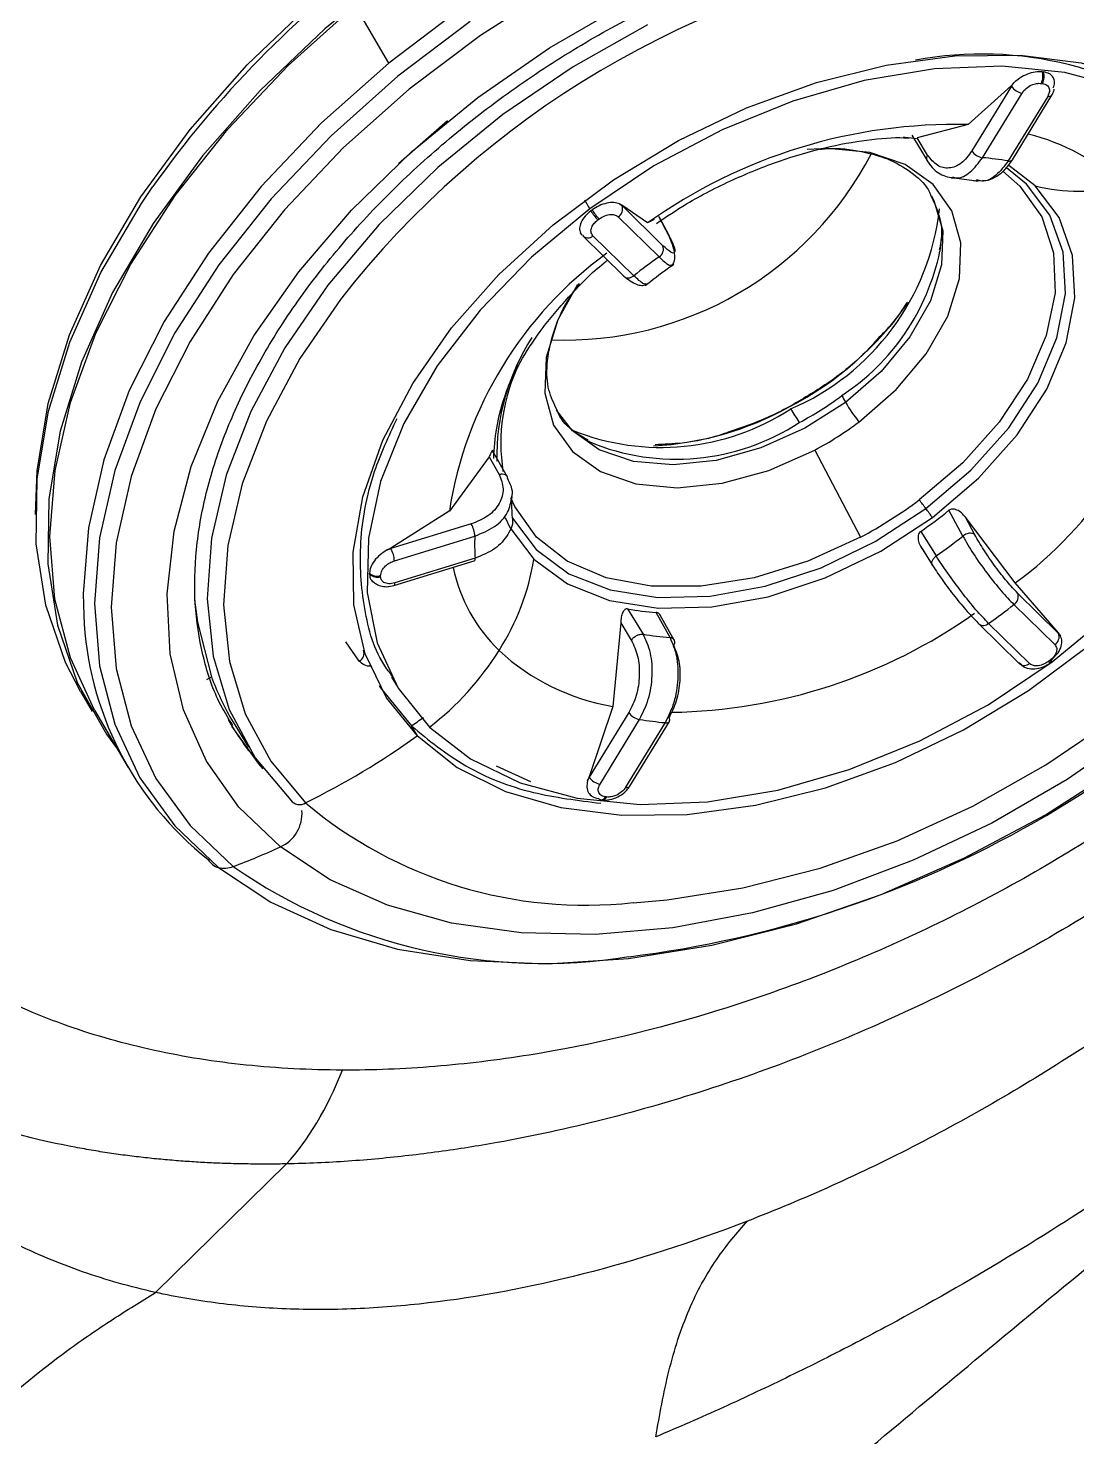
# Model space of a CAD drawing. Extents: x 0 to 84, y -21 to 126.
# Drawn here: x 35.699 to 37.062, y 46.672 to 48.503 of the extents above; entities that cross this region are included whole.
import ezdxf

# ---------------------------------------------------------------- set-up
doc = ezdxf.new("R2010")
doc.units = 0
doc.header["$MEASUREMENT"] = 0
doc.layers.add('1', color=4, linetype='Continuous')

# ---------------------------------------------------------------- blocks, each defined once
blk = doc.blocks.new('PRODIGY')
at = {"layer": '1', "color": 3, "linetype": 'Continuous', "lineweight": 25}
for p, q in [((36.1673, 48.458), (36.1238, 48.5326)), ((37.017, 48.4466), (37.0186, 48.4464)), ((36.9765, 48.4283), (36.9205, 48.378)), ((36.9768, 48.4278), (36.9255, 48.3437)), ((36.9394, 48.3349), (36.9907, 48.419)), ((36.98, 48.4322), (36.9765, 48.4283)), ((36.9765, 48.4283), (36.9768, 48.4278)), ((36.9768, 48.4278), (36.98, 48.4322)), ((36.9782, 48.3323), (37.0295, 48.4164)), ((37.0155, 48.4316), (37.0171, 48.4314)), ((37.024, 48.4147), (36.9726, 48.3307)), ((36.1802, 48.3273), (36.2435, 48.3835)), ((36.8472, 48.3643), (36.8675, 48.3311)), ((36.9205, 48.378), (36.8542, 48.3606)), ((36.8679, 48.3384), (36.8542, 48.3606)), ((37.0076, 48.2984), (36.9736, 48.3248)), ((36.9308, 48.3052), (36.9359, 48.3052)), ((36.4287, 48.2685), (36.4221, 48.2797)), ((36.4704, 48.2731), (36.4674, 48.275)), ((36.4674, 48.275), (36.4707, 48.2726)), ((36.5039, 48.2502), (36.4704, 48.2731)), ((36.4707, 48.2726), (36.4704, 48.2731)), ((36.5238, 48.2205), (36.4707, 48.2726)), ((36.43, 48.2659), (36.4317, 48.2671)), ((36.4392, 48.2542), (36.4408, 48.2554)), ((36.4657, 48.258), (36.5188, 48.2059)), ((36.5122, 48.2544), (36.5039, 48.2502)), ((36.532, 48.2331), (36.5183, 48.2586)), ((36.5187, 48.2577), (36.5309, 48.235)), ((36.419, 48.2341), (36.4166, 48.2372)), ((36.4859, 48.1814), (36.4328, 48.2334)), ((36.42, 48.2328), (36.4731, 48.1808)), ((36.8854, 48.2313), (36.8839, 48.2133)), ((36.4286, 47.9655), (36.425, 47.9675)), ((36.2979, 47.9461), (36.2461, 47.8755)), ((36.2979, 47.9461), (36.3108, 47.9233)), ((36.3211, 47.9207), (36.3019, 47.9547)), ((36.7212, 47.9549), (36.7807, 47.8416)), ((36.246, 47.8755), (36.1699, 47.8273)), ((36.9137, 47.8431), (36.8956, 47.8766)), ((36.9818, 47.7821), (36.917, 47.8675)), ((36.9292, 47.8448), (36.917, 47.8675)), ((36.2747, 47.8588), (36.1702, 47.8268)), ((36.8589, 47.8492), (36.879, 47.8172)), ((36.1747, 47.8109), (36.2792, 47.843)), ((36.1699, 47.8273), (36.1646, 47.8246)), ((36.1646, 47.8246), (36.1702, 47.8268)), ((36.1702, 47.8268), (36.1699, 47.8273)), ((36.2796, 47.8142), (36.1751, 47.7822)), ((36.8586, 47.8299), (36.8739, 47.8056)), ((36.8611, 47.8259), (36.8748, 47.8042)), ((36.1423, 47.7934), (36.1423, 47.7948)), ((36.174, 47.7787), (36.2785, 47.8108)), ((36.1568, 47.7903), (36.1567, 47.7917)), ((36.1673, 47.7776), (36.174, 47.7787)), ((37.0379, 47.7171), (36.9818, 47.7821)), ((37.0382, 47.7166), (36.9851, 47.7686)), ((36.4779, 47.7485), (36.498, 47.7156)), ((36.533, 47.7111), (36.515, 47.7438)), ((36.5384, 47.7077), (36.5204, 47.7404)), ((36.9801, 47.754), (37.0332, 47.702)), ((36.4691, 47.7302), (36.4585, 47.6216)), ((36.4691, 47.7302), (36.4827, 47.7079)), ((36.9334, 47.7302), (36.9344, 47.7289)), ((36.9344, 47.7289), (36.9875, 47.6769)), ((37.0003, 47.6775), (36.9472, 47.7295)), ((36.129, 47.6804), (36.1116, 47.7057)), ((37.0406, 47.7135), (37.0379, 47.7171)), ((37.0379, 47.7171), (37.0382, 47.7166)), ((37.0382, 47.7166), (37.0406, 47.7135)), ((36.9898, 47.6757), (36.9865, 47.6781)), ((37.0268, 47.6813), (37.0252, 47.6801)), ((37.0277, 47.6785), (37.0293, 47.6797)), ((35.9308, 47.6567), (35.9369, 47.66)), ((36.1707, 47.6598), (36.1785, 47.647)), ((35.7665, 47.641), (35.7816, 47.6149)), ((35.785, 47.6169), (35.8284, 47.5422)), ((36.4585, 47.6216), (36.4278, 47.53)), ((36.4795, 47.6136), (36.4281, 47.5295)), ((35.9628, 47.6048), (35.9672, 47.5975)), ((35.9672, 47.5975), (35.985, 47.5685)), ((36.2045, 47.5832), (36.1969, 47.5962)), ((36.442, 47.5207), (36.4934, 47.6048)), ((36.5267, 47.6006), (36.4753, 47.5165)), ((36.4809, 47.5181), (36.5322, 47.6022)), ((36.3071, 47.5445), (36.3515, 47.5241)), ((36.4278, 47.53), (36.4259, 47.525)), ((36.4259, 47.525), (36.4281, 47.5295)), ((36.4281, 47.5295), (36.4278, 47.53)), ((36.4506, 47.5039), (36.4489, 47.5041)), ((36.4429, 47.5002), (36.4445, 47.5)), ((35.8642, 46.8599), (36.0344, 47.0269))]:
    blk.add_line(p, q, dxfattribs=at)
at = {"layer": '1', "color": 3, "linetype": 'Continuous', "lineweight": 25, "flags": 128}
for points in [[(36.1767, 48.5772), (36.0843, 48.5025), (36.0002, 48.4222), (35.9254, 48.3375), (35.8612, 48.2495), (35.8084, 48.1596), (35.7678, 48.0691), (35.74, 47.9793), (35.7254, 47.8916), (35.7243, 47.8071), (35.7365, 47.7271), (35.7621, 47.6529), (35.8005, 47.5854), (35.8135, 47.5679)], [(37.4456, 48.6635), (37.3772, 48.709), (37.2987, 48.7448), (37.2114, 48.7703), (37.1164, 48.7853), (37.0152, 48.7894), (36.9093, 48.7826), (36.8001, 48.7651), (36.6893, 48.737), (36.5786, 48.6988), (36.4694, 48.651), (36.3635, 48.5944), (36.2622, 48.5297), (36.1673, 48.458)], [(36.2734, 48.5121), (36.1791, 48.4408), (36.0923, 48.3635), (36.0143, 48.2813), (35.9463, 48.1955), (35.8893, 48.1072), (35.844, 48.0177), (35.8112, 47.9284), (35.7913, 47.8406), (35.7846, 47.7555), (35.7912, 47.6744), (35.8111, 47.5984), (35.8439, 47.5288), (35.8891, 47.4664), (35.9461, 47.4122)], [(36.3853, 48.5571), (36.2865, 48.494), (36.1938, 48.4239), (36.1086, 48.348), (36.032, 48.2673), (35.9652, 48.1829), (35.9092, 48.0962), (35.8647, 48.0083), (35.8325, 47.9206), (35.8129, 47.8343), (35.8064, 47.7507), (35.8129, 47.6711), (35.8324, 47.5965), (35.8646, 47.528), (35.909, 47.4667), (35.965, 47.4135)], [(36.0264, 47.4391), (35.9725, 47.4908), (35.9302, 47.5505), (35.9003, 47.6173), (35.8832, 47.6902), (35.8792, 47.768), (35.8883, 47.8495), (35.9104, 47.9334), (35.9452, 48.0185), (35.9921, 48.1032), (36.0503, 48.1864), (36.119, 48.2666), (36.1971, 48.3427), (36.2833, 48.4134), (36.3763, 48.4776), (36.4746, 48.5344)], [(36.5036, 48.5076), (36.407, 48.4532), (36.3157, 48.391), (36.2312, 48.3222), (36.155, 48.2479), (36.0883, 48.1693), (36.0323, 48.0879), (35.9879, 48.0051), (35.956, 47.9221), (35.937, 47.8405), (35.9313, 47.7617), (35.939, 47.687), (35.96, 47.6176), (35.9938, 47.5548), (36.0399, 47.4997)], [(35.708, 47.8711), (35.7102, 47.9281), (35.7247, 48.0154), (35.7523, 48.1047), (35.7927, 48.1946), (35.8452, 48.284), (35.909, 48.3714), (35.9834, 48.4557), (36.067, 48.5356), (36.1588, 48.6099)], [(37.1425, 47.591), (37.0495, 47.5268), (36.9512, 47.47), (36.8492, 47.4217), (36.745, 47.3825), (36.6403, 47.3531), (36.5367, 47.3339), (36.4359, 47.3253), (36.3395, 47.3273), (36.249, 47.34), (36.1658, 47.3632), (36.0912, 47.3964), (36.0264, 47.4391)], [(35.785, 47.6169), (35.7534, 47.6847), (35.7334, 47.7611), (35.7267, 47.8427), (35.7335, 47.9284), (35.7535, 48.0168), (35.7865, 48.1067), (35.8321, 48.1967), (35.8895, 48.2856), (35.958, 48.3721), (36.0365, 48.4548), (36.1238, 48.5326)], [(36.1673, 48.458), (36.0799, 48.3802), (36.0014, 48.2974), (35.9329, 48.211), (35.8755, 48.1221), (35.8299, 48.0321), (35.7969, 47.9422), (35.7769, 47.8537), (35.7702, 47.7681), (35.7709, 47.7404)], [(36.2045, 47.5832), (36.1642, 47.6328), (36.1365, 47.69), (36.122, 47.7536), (36.1211, 47.8221), (36.1338, 47.894), (36.1598, 47.9677), (36.1985, 48.0416), (36.2491, 48.1139), (36.3104, 48.1831), (36.3811, 48.2477), (36.4595, 48.3061), (36.544, 48.3571), (36.6325, 48.3996), (36.7233, 48.4326), (36.8142, 48.4553), (36.9032, 48.4673), (36.9883, 48.4683), (37.0676, 48.4582), (37.1394, 48.4373), (37.202, 48.4061), (37.254, 48.3652)], [(37.2385, 48.3534), (37.1852, 48.3948), (37.1207, 48.4258), (37.0465, 48.4457), (36.9645, 48.454), (36.8768, 48.4505), (36.7854, 48.4353), (36.6926, 48.4086), (36.6008, 48.3713), (36.5121, 48.3242), (36.4287, 48.2685)], [(35.9461, 47.4122), (36.0141, 47.367), (36.092, 47.3315), (36.1788, 47.3061), (36.2731, 47.2912), (36.3737, 47.2871), (36.4789, 47.2939), (36.5873, 47.3113), (36.6974, 47.3392), (36.8074, 47.3771), (36.9159, 47.4246), (37.0211, 47.4808), (37.1217, 47.5451), (37.216, 47.6164), (37.3028, 47.6937), (37.3808, 47.7759), (37.4488, 47.8617), (37.5058, 47.95), (37.5511, 48.0395), (37.5839, 48.1288), (37.6038, 48.2166), (37.6105, 48.3017), (37.6053, 48.3735)], [(36.2045, 47.5832), (36.2565, 47.5423), (36.3191, 47.5111), (36.3909, 47.4902), (36.4702, 47.4802), (36.5553, 47.4811), (36.6443, 47.4931), (36.7352, 47.5159), (36.826, 47.5488), (36.9146, 47.5913), (36.999, 47.6423), (37.0774, 47.7008), (37.1481, 47.7653), (37.2094, 47.8345), (37.26, 47.9069), (37.2987, 47.9807), (37.3247, 48.0544), (37.3374, 48.1263), (37.3365, 48.1948), (37.322, 48.2584), (37.2943, 48.3156), (37.254, 48.3652)], [(36.8361, 48.3617), (36.8386, 48.3615), (36.8541, 48.3598)], [(36.7786, 47.9913), (36.8271, 48.0334), (36.8662, 48.08), (36.8941, 48.129), (36.9094, 48.1779), (36.9112, 48.2242), (36.8995, 48.2657), (36.875, 48.3001), (36.8387, 48.326), (36.7926, 48.3419), (36.7388, 48.347), (36.7112, 48.3456)], [(37.0299, 47.6796), (37.1059, 47.7426), (37.1726, 47.8112), (37.2283, 47.8839), (37.2718, 47.9588), (37.3019, 48.0341), (37.3179, 48.1079), (37.3194, 48.1784), (37.3064, 48.2438), (37.2792, 48.3027), (37.2385, 48.3534)], [(36.9655, 48.3174), (36.9878, 48.2979), (37.0162, 48.2581), (37.0316, 48.2113), (37.0337, 48.1591), (37.0222, 48.1037), (36.9977, 48.0469), (36.961, 47.991), (36.9136, 47.9381), (36.8571, 47.8901)], [(36.8657, 47.8788), (36.9243, 47.9287), (36.9734, 47.9837), (37.0111, 48.0418), (37.036, 48.1007), (37.0471, 48.1582), (37.044, 48.212), (37.0269, 48.2601), (36.9963, 48.3007), (36.9705, 48.3216)], [(35.7665, 47.641), (35.7469, 47.6789), (35.7214, 47.7532), (35.7091, 47.8331), (35.7103, 47.9176), (35.7248, 48.0054), (35.7526, 48.0952), (35.7932, 48.1857), (35.846, 48.2755), (35.8608, 48.2974)], [(36.8742, 47.8673), (36.934, 47.9183), (36.9842, 47.9745), (37.0227, 48.0339), (37.0482, 48.0941), (37.0595, 48.1529), (37.0564, 48.2079), (37.0388, 48.257), (37.0076, 48.2984)], [(36.8731, 48.2855), (36.8762, 48.2795), (36.8876, 48.2399), (36.886, 48.1956), (36.8715, 48.1488), (36.8449, 48.1019), (36.8074, 48.0572), (36.7611, 48.0169)], [(36.4287, 48.2685), (36.3528, 48.2055), (36.2861, 48.1369), (36.2304, 48.0642), (36.1869, 47.9893), (36.1568, 47.914), (36.1408, 47.8402), (36.1393, 47.7697), (36.1523, 47.7043), (36.1795, 47.6454), (36.2202, 47.5947)], [(36.4129, 48.1699), (36.3871, 48.124), (36.3719, 48.0752), (36.3701, 48.0289), (36.3817, 47.9874), (36.4063, 47.9529), (36.4426, 47.9271), (36.4887, 47.9112), (36.5424, 47.906), (36.601, 47.9119), (36.6616, 47.9285), (36.7212, 47.9549)], [(36.1044, 48.1508), (36.0517, 48.0739), (36.0082, 47.9925), (35.9768, 47.9111), (35.9582, 47.831), (35.9526, 47.7535), (35.9601, 47.6801), (35.9807, 47.612), (36.0139, 47.5504), (36.0592, 47.4962)], [(36.4849, 47.3665), (36.5291, 47.3701), (36.6278, 47.3856), (36.7281, 47.4114), (36.8283, 47.4471), (36.9266, 47.492), (37.0214, 47.5455), (37.1111, 47.6065), (37.1941, 47.6741), (37.269, 47.7471), (37.3345, 47.8242), (37.3895, 47.9042), (37.433, 47.9856), (37.4589, 48.0501)], [(36.7611, 48.0169), (36.7081, 47.9832), (36.6512, 47.9576), (36.5931, 47.9414), (36.5369, 47.9355), (36.4854, 47.9402), (36.441, 47.9552), (36.4061, 47.9797), (36.3855, 48.0066)], [(36.7807, 47.8416), (36.7123, 47.8104), (36.6424, 47.789), (36.5737, 47.778), (36.5087, 47.7781), (36.4499, 47.789), (36.3995, 47.8105), (36.3594, 47.8417), (36.3311, 47.8815), (36.3259, 47.8929)], [(36.3186, 47.8673), (36.3248, 47.8544), (36.3561, 47.813)], [(36.3275, 47.8673), (36.3282, 47.8662), (36.3588, 47.8256), (36.4016, 47.7942), (36.455, 47.7731), (36.517, 47.7632), (36.5852, 47.7648), (36.6569, 47.7779), (36.7294, 47.8019), (36.7999, 47.836), (36.8657, 47.8788)], [(36.3561, 47.813), (36.3999, 47.7809), (36.4545, 47.7594), (36.5178, 47.7492), (36.5875, 47.7509), (36.6608, 47.7642), (36.7349, 47.7888), (36.8069, 47.8236), (36.8742, 47.8673)], [(35.915, 47.7604), (35.9185, 47.7313), (35.937, 47.66)], [(36.2202, 47.5947), (36.2735, 47.5533), (36.338, 47.5223), (36.4122, 47.5024), (36.4942, 47.4941), (36.5819, 47.4976), (36.6733, 47.5128), (36.7661, 47.5395), (36.8579, 47.5768), (36.9466, 47.6239), (37.0299, 47.6796)], [(37.0268, 47.6813), (37.0277, 47.6805), (37.0285, 47.6799), (37.029, 47.6796), (37.0293, 47.6796), (37.0295, 47.6799), (37.0294, 47.6805), (37.0291, 47.6813), (37.0286, 47.6824)], [(36.1548, 47.6487), (36.1566, 47.6458), (36.1969, 47.5962)], [(36.0041, 47.5404), (35.9984, 47.5469), (35.9634, 47.5959)]]:
    blk.add_lwpolyline(points, dxfattribs=at)
at = {"layer": '1', "color": 3, "linetype": 'Continuous', "lineweight": 25}
for centre, radius, start, end in [((36.9502, 47.5271), 1.3343, 126.2387, 144.7385), ((37.0633, 47.4007), 1.2174, 99.3151, 141.963), ((36.9383, 48.0024), 0.4673, 51.1924, 100.6069), ((36.9996, 48.4408), 0.0183, 329.8288, 18.4165), ((37.0012, 48.4406), 0.0183, 329.8246, 18.4207), ((36.9941, 48.4397), 0.021, 214.5083, 260.7859), ((37.0255, 48.4197), 0.00516, 252.7118, 320.7157), ((36.9042, 47.6881), 0.6901, 88.6422, 125.4553), ((36.9315, 48.095), 0.2788, 46.9125, 76.0858), ((36.9427, 48.3556), 0.021, 214.5039, 260.789), ((36.3959, 48.5471), 0.4493, 267.7278, 332.6332), ((36.9048, 47.9294), 0.407, 80.4067, 85.1303), ((36.9741, 48.3358), 0.00537, 254.1695, 319.258), ((37.0644, 48.5242), 0.2328, 255.8734, 284.3012), ((36.4592, 48.2683), 0.0122, 302.2049, 20.3228), ((36.492, 48.3048), 0.0732, 212.1678, 223.8506), ((36.4936, 48.3061), 0.0732, 212.1728, 223.8455), ((36.563, 48.3047), 0.3224, 293.1695, 353.5366), ((36.4262, 48.2401), 0.0094, 220.0984, 314.7459), ((36.5123, 48.2163), 0.0122, 302.2009, 20.3296), ((36.7513, 47.7971), 0.5112, 125.9839, 171.1814), ((36.947, 47.5969), 0.7445, 125.1117, 128.27), ((36.5937, 48.2736), 0.2964, 303.3206, 348.2732), ((36.4779, 48.1857), 0.00687, 225.6763, 246.7582), ((36.4788, 48.1898), 0.011, 250.8653, 310.4509), ((36.4948, 48.3866), 0.4224, 297.2008, 325.4866), ((36.5965, 47.9451), 0.2889, 147.3314, 180.953), ((36.6696, 48.2063), 0.5267, 306.3501, 347.3031), ((36.5493, 47.9636), 0.2363, 153.7906, 188.9224), ((36.5628, 47.9395), 0.2593, 161.5791, 179.0013), ((36.4941, 48.3784), 0.4395, 298.0873, 306.6662), ((36.82, 48.0525), 0.0688, 202.7203, 211.0641), ((36.9736, 48.144), 0.2476, 210.8699, 218.0642), ((36.5216, 48.2664), 0.3081, 248.0186, 303.103), ((36.4892, 48.3715), 0.4117, 273.1165, 298.8534), ((37.4647, 48.4874), 0.911, 211.7307, 213.0407), ((36.541, 48.2355), 0.2925, 247.3963, 303.161), ((36.507, 48.3562), 0.4549, 298.0864, 306.6663), ((36.4959, 48.3752), 0.6048, 298.0873, 306.6661), ((36.1716, 47.3589), 0.8672, 36.8351, 37.773), ((36.5038, 48.3642), 0.6256, 304.595, 308.7876), ((36.1624, 47.3517), 0.8789, 35.9172, 36.8449), ((36.2414, 47.8407), 0.0379, 3.4864, 28.5324), ((36.5351, 47.8319), 0.2561, 177.5273, 183.96), ((36.3061, 48.7025), 1.4169, 277.0318, 322.2925), ((36.5229, 48.3313), 0.6254, 304.7084, 308.6732), ((36.1369, 47.8086), 0.0379, 3.4871, 28.5328), ((36.2763, 47.8134), 0.00344, 310.7035, 14.5994), ((36.042, 47.8648), 0.3183, 327.5966, 350.6373), ((36.1521, 47.8054), 0.0144, 227.0433, 288.6499), ((36.4605, 47.8476), 0.2144, 192.199, 225.6897), ((36.1522, 47.804), 0.0144, 227.0481, 288.6406), ((36.1719, 47.7813), 0.00334, 308.613, 15.2472), ((36.9736, 47.7644), 0.0122, 302.2078, 20.3241), ((36.198, 47.7577), 0.4275, 182.3219, 231.643), ((36.5394, 48.0846), 0.3417, 259.6293, 265.9063), ((36.5244, 48.3134), 0.6995, 270.8635, 305.3207), ((36.5188, 48.3389), 0.7449, 305.1126, 308.2691), ((36.9405, 47.7366), 0.00979, 231.8384, 313.6975), ((36.5584, 48.0517), 0.3415, 259.8006, 265.7366), ((37.0267, 47.7124), 0.0122, 302.204, 20.3223), ((36.1237, 47.6906), 0.0115, 297.8538, 20.568), ((35.9915, 47.8937), 0.3764, 307.4156, 328.0031), ((36.5056, 47.9042), 0.2864, 227.1359, 260.5393), ((36.9936, 47.6846), 0.00979, 231.8406, 313.6955), ((37.028, 47.6817), 0.00319, 209.305, 265.8124), ((36.2689, 47.782), 0.3537, 200.1998, 210.0768), ((36.4968, 47.6255), 0.021, 214.5057, 260.7907), ((36.2679, 47.7819), 0.3567, 209.8279, 220.9244), ((35.5687, 48.4819), 1.0859, 305.3462, 306.3569), ((36.5612, 48.0055), 0.4064, 260.4034, 265.1335), ((36.5284, 47.6044), 0.00421, 245.9968, 37.4242), ((35.5833, 48.4561), 1.0713, 296.374, 305.4375), ((36.4454, 47.5414), 0.021, 214.5025, 260.7917), ((36.4438, 47.5058), 0.00545, 225.682, 342.1564), ((36.4446, 47.5065), 0.00655, 269.6106, 336.1218), ((36.4768, 47.5216), 0.00536, 254.1399, 319.2876), ((36.0073, 47.4824), 0.0473, 293.8092, 4.5409), ((36.0514, 47.5084), 0.0144, 216.8874, 302.8208), ((36.4234, 47.9279), 0.5647, 229.8508, 276.2574), ((35.6495, 48.2575), 0.9011, 290.499, 294.7323), ((35.9519, 47.4336), 0.0222, 209.9402, 254.7577), ((35.9535, 47.442), 0.0307, 255.987, 291.9536), ((36.3684, 47.9965), 0.7089, 235.316, 279.0164)]:
    blk.add_arc(centre, radius, start, end, dxfattribs=at)
for points, knots in [([(34.4823, 48.2616), (34.4847, 48.2693), (34.4896, 48.2846), (34.4972, 48.3076), (34.505, 48.3308), (34.513, 48.354), (34.5212, 48.3773), (34.5296, 48.4006), (34.5382, 48.4241), (34.5471, 48.4475), (34.5562, 48.4711), (34.5655, 48.4946), (34.5751, 48.5183), (34.5849, 48.5419), (34.6128, 48.6074), (34.6627, 48.7149), (34.7419, 48.8613), (34.8309, 49.0033), (34.929, 49.1387), (35.0363, 49.2675), (35.1521, 49.3887), (35.276, 49.5021), (35.4079, 49.6071), (35.5467, 49.7032), (35.6931, 49.7904), (35.8449, 49.8677), (35.9678, 49.9203), (36.0572, 49.9541), (36.1123, 49.9735), (36.1673, 49.9916), (36.2224, 50.0084), (36.2774, 50.024), (36.3141, 50.0334), (36.3324, 50.0381)], [0, 0, 0, 0, 0.009941, 0.019878, 0.029814, 0.039748, 0.049683, 0.05962, 0.06956, 0.079505, 0.089455, 0.099413, 0.10938, 0.119356, 0.129344, 0.192218, 0.25552, 0.317374, 0.379537, 0.440848, 0.502398, 0.56378, 0.625011, 0.686992, 0.748305, 0.811149, 0.873057, 0.894521, 0.915849, 0.937052, 0.958139, 0.979118, 1, 1, 1, 1]), ([(34.4823, 48.2616), (34.5031, 48.2794), (34.5405, 48.3114), (34.616, 48.3747), (34.7099, 48.4496), (34.8285, 48.5364), (34.9507, 48.6167), (35.076, 48.6905), (35.2029, 48.7585), (35.3299, 48.8223), (35.4553, 48.8842), (35.5775, 48.9466), (35.6957, 49.0125), (35.8095, 49.0837), (35.9187, 49.1613), (36.0239, 49.2455), (36.126, 49.3357), (36.2094, 49.4143), (36.276, 49.4787), (36.3095, 49.5112), (36.3263, 49.5275)], [0, 0, 0, 0, 0.036467, 0.065721, 0.131313, 0.19667, 0.261644, 0.326255, 0.390458, 0.453729, 0.515869, 0.576972, 0.637092, 0.696658, 0.756124, 0.815929, 0.876439, 0.937784, 0.96878, 1, 1, 1, 1]), ([(35.3767, 48.4596), (35.3811, 48.4658), (35.3897, 48.4782), (35.4032, 48.4967), (35.4169, 48.5152), (35.4309, 48.5336), (35.4452, 48.5518), (35.4598, 48.57), (35.4746, 48.5881), (35.4898, 48.606), (35.5202, 48.6412), (35.5739, 48.6998), (35.6818, 48.8059), (35.8284, 48.9278), (35.983, 49.0326), (36.106, 49.1046), (36.2048, 49.1564), (36.3075, 49.2041), (36.3822, 49.2344), (36.4278, 49.2515), (36.4442, 49.2575), (36.463, 49.2642), (36.4843, 49.2715), (36.508, 49.2794), (36.5341, 49.2878), (36.5627, 49.2965), (36.5936, 49.3055), (36.627, 49.3146), (36.6627, 49.3237), (36.7008, 49.3327), (36.7412, 49.3413), (36.7839, 49.3496), (36.8129, 49.3543), (36.8278, 49.3567)], [0, 0, 0, 0, 0.013861, 0.027721, 0.041581, 0.05544, 0.069299, 0.083158, 0.097016, 0.110875, 0.124733, 0.17896, 0.249637, 0.385061, 0.499539, 0.560229, 0.622144, 0.685289, 0.749665, 0.758111, 0.768008, 0.779355, 0.792154, 0.806404, 0.822105, 0.839258, 0.857863, 0.877921, 0.899431, 0.922394, 0.94681, 0.972679, 1, 1, 1, 1]), ([(35.3767, 48.4596), (35.4043, 48.5034), (35.4338, 48.5469), (35.4964, 48.6331), (35.5294, 48.6759), (35.5989, 48.7602), (35.6355, 48.8018), (35.7127, 48.883), (35.7532, 48.9226), (35.8386, 48.9986), (35.8834, 49.0349), (35.977, 49.1031), (36.0258, 49.1349), (36.1265, 49.1933), (36.1783, 49.2199), (36.2838, 49.2681), (36.3374, 49.2897), (36.3915, 49.3091)], [0, 0, 0, 0, 0.125, 0.125, 0.25, 0.25, 0.375, 0.375, 0.5, 0.5, 0.625, 0.625, 0.75, 0.75, 0.875, 0.875, 1, 1, 1, 1]), ([(37.7577, 48.1921), (37.7602, 48.198), (37.7653, 48.2099), (37.7724, 48.2277), (37.7791, 48.2454), (37.7855, 48.2631), (37.7916, 48.2808), (37.7972, 48.2984), (37.8025, 48.316), (37.8075, 48.3335), (37.812, 48.3511), (37.8162, 48.3685), (37.8259, 48.4125), (37.8365, 48.4822), (37.8394, 48.5755), (37.8305, 48.6653), (37.8097, 48.7507), (37.7776, 48.8307), (37.7339, 48.9043), (37.6795, 48.971), (37.6145, 49.03), (37.5398, 49.0809), (37.4559, 49.1232), (37.3638, 49.1566), (37.2863, 49.1753), (37.2285, 49.1851), (37.193, 49.19), (37.157, 49.1938), (37.1203, 49.1964), (37.083, 49.1981), (37.0577, 49.1983), (37.0451, 49.1984)], [0, 0, 0, 0, 0.011211, 0.022407, 0.033592, 0.044769, 0.055942, 0.067113, 0.078287, 0.089466, 0.100654, 0.111854, 0.123069, 0.185421, 0.247834, 0.310632, 0.373433, 0.436409, 0.499027, 0.561663, 0.624254, 0.686774, 0.749316, 0.811851, 0.874411, 0.895368, 0.916285, 0.937185, 0.958089, 0.97902, 1, 1, 1, 1]), ([(35.5314, 48.3915), (35.5352, 48.3968), (35.5427, 48.4073), (35.5541, 48.4228), (35.5655, 48.4379), (35.5769, 48.4526), (35.5883, 48.467), (35.5996, 48.481), (35.6108, 48.4946), (35.622, 48.5078), (35.633, 48.5206), (35.644, 48.533), (35.6548, 48.5451), (35.6654, 48.5568), (35.6759, 48.5681), (35.6863, 48.5791), (35.6964, 48.5897), (35.7064, 48.5999), (35.7162, 48.6098), (35.7257, 48.6193), (35.7351, 48.6285), (35.7442, 48.6373), (35.7531, 48.6458), (35.7617, 48.654), (35.7701, 48.6618), (35.7782, 48.6693), (35.786, 48.6764), (35.7936, 48.6832), (35.8009, 48.6898), (35.8079, 48.6959), (35.8146, 48.7018), (35.821, 48.7074), (35.827, 48.7126), (35.8328, 48.7176), (35.8383, 48.7222), (35.8435, 48.7266), (35.8483, 48.7306), (35.8528, 48.7344), (35.857, 48.7378), (35.8609, 48.741), (35.8644, 48.7439), (35.8676, 48.7465), (35.8704, 48.7488), (35.873, 48.7509), (35.8751, 48.7526), (35.877, 48.7541), (35.8784, 48.7553), (35.9182, 48.7871), (35.9894, 48.8401), (36.0882, 48.9043), (36.1977, 48.9683), (36.29, 49.0148), (36.3706, 49.0502), (36.4109, 49.0669), (36.4514, 49.0827), (36.4919, 49.0975), (36.5325, 49.1113), (36.5732, 49.1242), (36.6138, 49.136), (36.6543, 49.1469), (36.6948, 49.1567), (36.7351, 49.1655), (36.7753, 49.1734), (36.802, 49.1777), (36.8154, 49.1799)], [0, 0, 0, 0, 0.013643, 0.027005, 0.040084, 0.052881, 0.065396, 0.077628, 0.089578, 0.101245, 0.112629, 0.123731, 0.134549, 0.145085, 0.155339, 0.165309, 0.174996, 0.184401, 0.193522, 0.202361, 0.210917, 0.21919, 0.22718, 0.234887, 0.242312, 0.249454, 0.256313, 0.262889, 0.269183, 0.275195, 0.280924, 0.28637, 0.291535, 0.296416, 0.301016, 0.305333, 0.309368, 0.313121, 0.316592, 0.319781, 0.322687, 0.325312, 0.327655, 0.329715, 0.331494, 0.332991, 0.334206, 0.335139, 0.43026, 0.50215, 0.556885, 0.668628, 0.69633, 0.724014, 0.751678, 0.77932, 0.806939, 0.834537, 0.862116, 0.889677, 0.91722, 0.944745, 0.972253, 1, 1, 1, 1]), ([(35.9646, 47.5969), (35.9584, 47.6069), (35.941, 47.635), (35.9243, 47.6879), (35.9139, 47.7542), (35.9155, 47.8248), (35.9282, 47.8982), (35.9521, 47.9735), (35.9867, 48.0495), (36.0316, 48.1253), (36.0862, 48.1997), (36.1497, 48.2716), (36.2212, 48.3401), (36.2998, 48.4039), (36.3843, 48.4623), (36.4733, 48.5142), (36.5657, 48.559), (36.6601, 48.5959), (36.7549, 48.6245), (36.8488, 48.6443), (36.9404, 48.6552), (37.0284, 48.657), (37.1113, 48.6498), (37.188, 48.6338), (37.2574, 48.6093), (37.3115, 48.5812), (37.3401, 48.5599), (37.3512, 48.5517)], [0, 0, 0, 0, 0.023464, 0.066171, 0.108657, 0.150713, 0.192354, 0.23371, 0.27491, 0.316046, 0.357168, 0.398299, 0.439452, 0.480629, 0.521823, 0.563027, 0.604228, 0.645413, 0.686569, 0.727687, 0.76876, 0.809792, 0.850793, 0.89179, 0.932835, 0.974026, 1, 1, 1, 1]), ([(38.3973, 48.4731), (38.394, 48.4657), (38.3872, 48.4509), (38.3768, 48.4286), (38.3661, 48.4064), (38.3552, 48.3841), (38.344, 48.3619), (38.3326, 48.3396), (38.321, 48.3173), (38.3091, 48.2951), (38.297, 48.2728), (38.2846, 48.2505), (38.2523, 48.1935), (38.1971, 48.1017), (38.1117, 47.9732), (38.0178, 47.8444), (37.9139, 47.7143), (37.8015, 47.5857), (37.6797, 47.4585), (37.5502, 47.3351), (37.4131, 47.2164), (37.27, 47.1041), (37.1223, 46.9996), (36.9712, 46.9032), (36.8551, 46.837), (36.7751, 46.7946), (36.7321, 46.7725), (36.6889, 46.7511), (36.6455, 46.7303), (36.602, 46.7102), (36.5583, 46.6907), (36.5292, 46.6784), (36.5146, 46.6722)], [0, 0, 0, 0, 0.0113404, 0.0226386, 0.0338962, 0.0451147, 0.0562955, 0.0674401, 0.07855, 0.0896269, 0.1006723, 0.1116877, 0.1226747, 0.184985, 0.2461863, 0.3089773, 0.3707028, 0.4338459, 0.4961889, 0.5594676, 0.6223285, 0.6853708, 0.7486328, 0.8112061, 0.8745638, 0.8922273, 0.9099545, 0.9277585, 0.9456521, 0.9636483, 0.98176, 1, 1, 1, 1]), ([(37.017, 48.4466), (37.014, 48.4467), (37.0078, 48.4469), (36.9975, 48.4438), (36.9877, 48.4388), (36.9825, 48.4344), (36.98, 48.4322)], [0, 0, 0, 0, 0.247545, 0.500827, 0.753646, 1, 1, 1, 1]), ([(37.0313, 48.4257), (37.0321, 48.4281), (37.0338, 48.4329), (37.0317, 48.4394), (37.0268, 48.4445), (37.0213, 48.4458), (37.0187, 48.4464)], [0, 0, 0, 0, 0.246571, 0.499384, 0.752583, 1, 1, 1, 1]), ([(36.9907, 48.419), (36.9923, 48.4211), (36.9955, 48.4253), (37.0027, 48.4296), (37.0097, 48.4318), (37.0135, 48.4316), (37.0155, 48.4316)], [0, 0, 0, 0, 0.279484, 0.559023, 0.779437, 1, 1, 1, 1]), ([(37.0171, 48.4314), (37.0193, 48.4308), (37.0236, 48.4297), (37.0264, 48.4251), (37.0265, 48.4199), (37.0248, 48.4165), (37.024, 48.4147)], [0, 0, 0, 0, 0.279643, 0.559208, 0.77955, 1, 1, 1, 1]), ([(37.0293, 48.4161), (37.0304, 48.418), (37.0319, 48.4205), (37.0324, 48.4232), (37.0326, 48.424)], [0, 0, 0, 0, 0.7409916, 1, 1, 1, 1]), ([(36.5153, 48.2495), (36.5283, 48.2582), (36.5599, 48.2794), (36.6143, 48.307), (36.6752, 48.3317), (36.7348, 48.3491), (36.7892, 48.3586), (36.8265, 48.3618), (36.8418, 48.3607), (36.8442, 48.3606)], [0, 0, 0, 0, 0.120044, 0.292919, 0.465272, 0.635982, 0.804319, 0.969995, 1, 1, 1, 1]), ([(36.7277, 48.3459), (36.7307, 48.3462), (36.7506, 48.3482), (36.7829, 48.3437), (36.8218, 48.3327), (36.8507, 48.3139), (36.8674, 48.2983), (36.8717, 48.287), (36.8723, 48.2854)], [0, 0, 0, 0, 0.041114, 0.2687581, 0.4959801, 0.7251083, 0.9623529, 1, 1, 1, 1]), ([(36.9255, 48.3437), (36.9211, 48.3379), (36.9123, 48.3262), (36.8959, 48.32), (36.8799, 48.3232), (36.8719, 48.3333), (36.8679, 48.3384)], [0, 0, 0, 0, 0.249772, 0.500139, 0.750458, 1, 1, 1, 1]), ([(36.8679, 48.3384), (36.8674, 48.3376), (36.8666, 48.3361), (36.8665, 48.3346), (36.8664, 48.3338)], [0, 0, 0, 0, 0.481415, 1, 1, 1, 1]), ([(36.867, 48.3314), (36.8693, 48.3282), (36.8737, 48.3217), (36.882, 48.3149), (36.891, 48.3104), (36.8974, 48.3095), (36.9005, 48.309)], [0, 0, 0, 0, 0.252557, 0.503041, 0.752135, 1, 1, 1, 1]), ([(36.9004, 48.3099), (36.902, 48.3094), (36.9095, 48.3072), (36.9241, 48.3148), (36.9343, 48.3282), (36.9394, 48.3349)], [0, 0, 0, 0, 0.118363, 0.559154, 1, 1, 1, 1]), ([(36.9726, 48.3307), (36.9675, 48.3239), (36.9573, 48.3105), (36.9418, 48.3028), (36.9337, 48.3055), (36.9314, 48.3063)], [0, 0, 0, 0, 0.4151134, 0.8301588, 1, 1, 1, 1]), ([(36.9399, 48.3052), (36.9411, 48.3052), (36.9466, 48.305), (36.9564, 48.3096), (36.9686, 48.3186), (36.9752, 48.328), (36.9784, 48.3328)], [0, 0, 0, 0, 0.086194, 0.391346, 0.694923, 1, 1, 1, 1]), ([(36.8985, 48.3089), (36.9076, 48.308), (36.9193, 48.3069), (36.9302, 48.305), (36.9326, 48.3046)], [0, 0, 0, 0, 0.779863, 1, 1, 1, 1]), ([(36.4674, 48.275), (36.4651, 48.2757), (36.4604, 48.2771), (36.4509, 48.2761), (36.4407, 48.273), (36.4347, 48.269), (36.4317, 48.2671)], [0, 0, 0, 0, 0.246584, 0.499355, 0.752626, 1, 1, 1, 1]), ([(36.8723, 48.2854), (36.8762, 48.2769), (36.8844, 48.2596), (36.8875, 48.2351), (36.8838, 48.2187), (36.883, 48.2151)], [0, 0, 0, 0, 0.42656, 0.873701, 1, 1, 1, 1]), ([(36.43, 48.2659), (36.4274, 48.2636), (36.422, 48.259), (36.417, 48.2509), (36.4148, 48.2431), (36.416, 48.2391), (36.4166, 48.2372)], [0, 0, 0, 0, 0.247553, 0.500922, 0.753669, 1, 1, 1, 1]), ([(36.4328, 48.2334), (36.4317, 48.235), (36.4296, 48.2381), (36.4308, 48.2442), (36.4341, 48.2498), (36.4375, 48.2527), (36.4392, 48.2542)], [0, 0, 0, 0, 0.279477, 0.559031, 0.779409, 1, 1, 1, 1]), ([(36.4408, 48.2554), (36.4433, 48.2569), (36.4482, 48.26), (36.4558, 48.2614), (36.462, 48.2607), (36.4645, 48.2589), (36.4657, 48.258)], [0, 0, 0, 0, 0.279653, 0.559238, 0.779626, 1, 1, 1, 1]), ([(37.8921, 48.2449), (37.8895, 48.2387), (37.8843, 48.2263), (37.8761, 48.2078), (37.8677, 48.1895), (37.8591, 48.1715), (37.8504, 48.1537), (37.8414, 48.1362), (37.8324, 48.119), (37.8232, 48.102), (37.8138, 48.0853), (37.8044, 48.0689), (37.7949, 48.0528), (37.7853, 48.037), (37.7756, 48.0214), (37.7442, 47.972), (37.6865, 47.8899), (37.563, 47.7401), (37.384, 47.5651), (37.1361, 47.3807), (36.8679, 47.2308), (36.6335, 47.137), (36.4472, 47.083), (36.3413, 47.0601), (36.2702, 47.0481), (36.232, 47.0425), (36.1932, 47.0376), (36.154, 47.0335), (36.1143, 47.0303), (36.0743, 47.028), (36.0478, 47.0273), (36.0344, 47.0269)], [0, 0, 0, 0, 0.01, 0.019883, 0.029643, 0.039273, 0.048769, 0.05813, 0.067352, 0.076435, 0.085378, 0.094182, 0.102848, 0.111376, 0.119769, 0.128028, 0.191508, 0.254155, 0.380228, 0.503298, 0.628556, 0.750583, 0.812861, 0.874429, 0.891314, 0.908554, 0.926156, 0.944116, 0.962426, 0.981065, 1, 1, 1, 1]), ([(36.5309, 48.235), (36.5336, 48.2296), (36.539, 48.2186), (36.5398, 48.2108), (36.535, 48.2105), (36.5275, 48.2172), (36.5238, 48.2205)], [0, 0, 0, 0, 0.249815, 0.500219, 0.750503, 1, 1, 1, 1]), ([(38.0059, 48.2429), (37.9816, 48.1856), (37.9528, 48.1266), (37.8853, 48.0062), (37.8467, 47.9446), (37.7598, 47.8203), (37.7115, 47.7575), (37.6053, 47.6328), (37.5476, 47.5708), (37.424, 47.4504), (37.3582, 47.392), (37.2209, 47.2816), (37.1493, 47.2296), (37.0035, 47.1342), (36.9293, 47.0909), (36.7808, 47.0141), (36.7066, 46.9807), (36.6337, 46.9526)], [0, 0, 0, 0, 0.125, 0.125, 0.25, 0.25, 0.375, 0.375, 0.5, 0.5, 0.625, 0.625, 0.75, 0.75, 0.875, 0.875, 1, 1, 1, 1]), ([(36.5353, 48.1951), (36.5366, 48.1964), (36.5391, 48.1991), (36.5397, 48.2075), (36.5378, 48.2185), (36.5342, 48.2274), (36.5324, 48.2318)], [0, 0, 0, 0, 0.2512138, 0.5022461, 0.7519057, 1, 1, 1, 1]), ([(36.3175, 48.0218), (36.3192, 48.0273), (36.3237, 48.0419), (36.3402, 48.074), (36.3666, 48.1141), (36.4029, 48.1563), (36.4319, 48.1863), (36.4502, 48.2006), (36.4517, 48.2018)], [0, 0, 0, 0, 0.128898, 0.33902, 0.550002, 0.763709, 0.980926, 1, 1, 1, 1]), ([(36.5005, 48.1686), (36.51, 48.1761), (36.5222, 48.1856), (36.5351, 48.1945), (36.5379, 48.1965)], [0, 0, 0, 0, 0.779336, 1, 1, 1, 1]), ([(36.5188, 48.2059), (36.5234, 48.2017), (36.5315, 48.1942), (36.5339, 48.1952), (36.535, 48.1957)], [0, 0, 0, 0, 0.558314, 1, 1, 1, 1]), ([(37.7577, 48.1921), (37.7539, 48.1833), (37.75, 48.1745), (37.7419, 48.1569), (37.7377, 48.1481), (37.7248, 48.1218), (37.7157, 48.1043), (37.687, 48.052), (37.666, 48.0175), (37.6206, 47.9495), (37.5962, 47.916), (37.5442, 47.8501), (37.5165, 47.8176), (37.429, 47.7225), (37.3651, 47.6623), (37.2284, 47.5496), (37.1555, 47.4972), (37.0036, 47.402), (36.9247, 47.3593), (36.7633, 47.2847), (36.6808, 47.2529), (36.5151, 47.2014), (36.4323, 47.1817), (36.309, 47.1619), (36.268, 47.1569), (36.1868, 47.1503), (36.1465, 47.1487), (36.1071, 47.1489)], [0, 0, 0, 0, 0.015625, 0.015625, 0.03125, 0.03125, 0.0625, 0.0625, 0.125, 0.125, 0.1875, 0.1875, 0.25, 0.25, 0.375, 0.375, 0.5, 0.5, 0.625, 0.625, 0.75, 0.75, 0.875, 0.875, 0.9375, 0.9375, 1, 1, 1, 1]), ([(36.4748, 48.1798), (36.4777, 48.1775), (36.4835, 48.173), (36.4915, 48.1694), (36.4983, 48.1684), (36.5011, 48.1699), (36.5026, 48.1707)], [0, 0, 0, 0, 0.246669, 0.495675, 0.74725, 1, 1, 1, 1]), ([(36.5022, 48.1711), (36.5011, 48.1707), (36.4987, 48.1697), (36.4905, 48.1773), (36.4859, 48.1814)], [0, 0, 0, 0, 0.448922, 1, 1, 1, 1]), ([(34.1531, 44.2267), (34.182, 44.2556), (34.2704, 44.344), (34.4112, 44.4834), (34.5661, 44.6354), (34.754, 44.8183), (34.9765, 45.0322), (35.339, 45.3746), (35.7969, 45.7952), (36.2674, 46.2104), (36.6497, 46.5378), (36.9447, 46.7852), (37.2361, 47.0245), (37.5334, 47.2639), (37.8234, 47.4928), (38.0742, 47.6867), (38.2736, 47.8384), (38.4264, 47.9535), (38.5772, 48.0659), (38.6773, 48.1395), (38.7269, 48.176)], [0, 0, 0, 0, 0.020262, 0.062001, 0.098266, 0.127854, 0.19203, 0.251347, 0.375126, 0.500307, 0.562484, 0.624735, 0.691243, 0.749458, 0.814011, 0.87451, 0.906692, 0.938334, 0.969438, 1, 1, 1, 1]), ([(36.3863, 48.0067), (36.3822, 48.0151), (36.3737, 48.0323), (36.3718, 48.0663), (36.3797, 48.1058), (36.3945, 48.1422), (36.4099, 48.1638), (36.4152, 48.1712)], [0, 0, 0, 0, 0.207867, 0.425749, 0.658205, 0.882392, 1, 1, 1, 1]), ([(36.8407, 48.1465), (36.8352, 48.1378), (36.8255, 48.122), (36.8109, 48.1075), (36.8045, 48.101)], [0, 0, 0, 0, 0.554265, 1, 1, 1, 1]), ([(36.8045, 48.101), (36.7978, 48.0936), (36.7785, 48.0721), (36.7389, 48.0409), (36.7046, 48.0208), (36.6878, 48.011)], [0, 0, 0, 0, 0.211931, 0.613968, 1, 1, 1, 1]), ([(36.1722, 47.6607), (36.1693, 47.6645), (36.1495, 47.6896), (36.1334, 47.7483), (36.1275, 47.8339), (36.1422, 47.9183), (36.1674, 47.9728), (36.1781, 47.9958)], [0, 0, 0, 0, 0.0453803, 0.3011998, 0.5570191, 0.8128373, 1, 1, 1, 1]), ([(36.4265, 47.968), (36.4205, 47.9713), (36.4039, 47.9807), (36.3912, 47.9938), (36.3869, 48.0051), (36.3863, 48.0067)], [0, 0, 0, 0, 0.329236, 0.908155, 1, 1, 1, 1]), ([(36.6878, 48.011), (36.6785, 48.0062), (36.6531, 47.9931), (36.6267, 47.9842), (36.61, 47.9786)], [0, 0, 0, 0, 0.368208, 1, 1, 1, 1]), ([(36.61, 47.9786), (36.608, 47.9778), (36.5875, 47.9701), (36.5541, 47.9635), (36.5251, 47.9623), (36.5135, 47.9618)], [0, 0, 0, 0, 0.060702, 0.62356, 1, 1, 1, 1]), ([(36.3027, 47.9518), (36.3027, 47.9523), (36.3027, 47.9534), (36.3025, 47.9541), (36.3022, 47.9542), (36.3014, 47.9534), (36.3001, 47.9511), (36.2986, 47.9478), (36.2979, 47.9461)], [0, 0, 0, 0, 0.0942436, 0.1905097, 0.2983142, 0.4245556, 0.7016446, 1, 1, 1, 1]), ([(36.3108, 47.9233), (36.3132, 47.917), (36.3181, 47.9045), (36.3123, 47.8851), (36.2978, 47.8683), (36.2824, 47.862), (36.2747, 47.8588)], [0, 0, 0, 0, 0.249823, 0.500228, 0.750495, 1, 1, 1, 1]), ([(36.3108, 47.9233), (36.3115, 47.9235), (36.313, 47.9238), (36.3157, 47.9239), (36.3187, 47.9232), (36.3207, 47.9216), (36.3216, 47.9198), (36.3216, 47.9187), (36.3217, 47.9182)], [0, 0, 0, 0, 0.124737, 0.249346, 0.500014, 0.750633, 0.875329, 1, 1, 1, 1]), ([(36.3272, 47.8943), (36.3274, 47.8948), (36.3297, 47.9027), (36.3255, 47.9107), (36.3217, 47.9182)], [0, 0, 0, 0, 0.0721231, 1, 1, 1, 1]), ([(36.2792, 47.843), (36.2882, 47.8467), (36.3062, 47.8541), (36.3238, 47.873), (36.3261, 47.8874), (36.3272, 47.8943)], [0, 0, 0, 0, 0.342229, 0.684422, 1, 1, 1, 1]), ([(36.328, 47.8693), (36.3276, 47.8757), (36.3272, 47.8839), (36.3276, 47.8926), (36.3277, 47.8946)], [0, 0, 0, 0, 0.779175, 1, 1, 1, 1]), ([(36.3272, 47.8698), (36.3275, 47.8688), (36.3301, 47.8608), (36.3232, 47.8448), (36.3069, 47.8254), (36.2887, 47.818), (36.2796, 47.8142)], [0, 0, 0, 0, 0.045734, 0.363801, 0.681877, 1, 1, 1, 1]), ([(36.917, 47.8675), (36.9154, 47.8695), (36.9123, 47.8734), (36.907, 47.8765), (36.903, 47.878), (36.9002, 47.8783), (36.8976, 47.8779), (36.8963, 47.877), (36.8956, 47.8766)], [0, 0, 0, 0, 0.298266, 0.57513, 0.70151, 0.809414, 0.905743, 1, 1, 1, 1]), ([(36.8589, 47.8492), (36.8583, 47.8487), (36.857, 47.8477), (36.8559, 47.8453), (36.8554, 47.8425), (36.8555, 47.8381), (36.8569, 47.8322), (36.8597, 47.8281), (36.8611, 47.8259)], [0, 0, 0, 0, 0.094223, 0.190484, 0.298291, 0.42451, 0.70162, 1, 1, 1, 1]), ([(36.9252, 47.8466), (36.9242, 47.8467), (36.9223, 47.8468), (36.9192, 47.846), (36.9162, 47.8448), (36.9145, 47.8436), (36.9137, 47.8431)], [0, 0, 0, 0, 0.259436, 0.518941, 0.768441, 1, 1, 1, 1]), ([(36.9137, 47.8431), (36.918, 47.8355), (36.9266, 47.8204), (36.945, 47.7946), (36.9642, 47.7706), (36.9748, 47.7596), (36.9801, 47.754)], [0, 0, 0, 0, 0.249979, 0.499966, 0.749967, 1, 1, 1, 1]), ([(36.9292, 47.8448), (36.9287, 47.8452), (36.9276, 47.8461), (36.926, 47.8464), (36.9252, 47.8466)], [0, 0, 0, 0, 0.481335, 1, 1, 1, 1]), ([(36.9851, 47.7686), (36.9806, 47.7734), (36.9716, 47.7828), (36.9556, 47.8035), (36.9403, 47.8256), (36.9329, 47.8384), (36.9292, 47.8448)], [0, 0, 0, 0, 0.249783, 0.500141, 0.750455, 1, 1, 1, 1]), ([(36.1646, 47.8246), (36.1617, 47.8227), (36.1556, 47.8188), (36.1483, 47.811), (36.1432, 47.8026), (36.1426, 47.7974), (36.1423, 47.7948)], [0, 0, 0, 0, 0.246599, 0.499375, 0.752595, 1, 1, 1, 1]), ([(36.8748, 47.8042), (36.8745, 47.8046), (36.8738, 47.8054), (36.8733, 47.8075), (36.8736, 47.8104), (36.8753, 47.8135), (36.8772, 47.8157), (36.8784, 47.8167), (36.879, 47.8172)], [0, 0, 0, 0, 0.1247678, 0.2494244, 0.4999999, 0.7506431, 0.8752791, 1, 1, 1, 1]), ([(36.9472, 47.7295), (36.9419, 47.7351), (36.9313, 47.7461), (36.9121, 47.7702), (36.8933, 47.7956), (36.8838, 47.81), (36.879, 47.8172)], [0, 0, 0, 0, 0.25003, 0.500038, 0.750027, 1, 1, 1, 1]), ([(36.1567, 47.7917), (36.1571, 47.7938), (36.1577, 47.798), (36.1625, 47.804), (36.1684, 47.8085), (36.1726, 47.8101), (36.1747, 47.8109)], [0, 0, 0, 0, 0.279684, 0.559225, 0.779584, 1, 1, 1, 1]), ([(36.8748, 47.8042), (36.8788, 47.7981), (36.8869, 47.7858), (36.9032, 47.7644), (36.9199, 47.7442), (36.9289, 47.7348), (36.9334, 47.7302)], [0, 0, 0, 0, 0.249815, 0.500222, 0.750492, 1, 1, 1, 1]), ([(36.1423, 47.7934), (36.1426, 47.791), (36.1432, 47.7866), (36.1466, 47.784), (36.1481, 47.7828)], [0, 0, 0, 0, 0.547268, 1, 1, 1, 1]), ([(36.146, 47.7846), (36.1477, 47.7831), (36.1513, 47.7801), (36.1585, 47.7778), (36.1641, 47.777), (36.167, 47.7775), (36.1673, 47.7776)], [0, 0, 0, 0, 0.323929, 0.644625, 0.95926, 1, 1, 1, 1]), ([(36.1751, 47.7822), (36.1724, 47.7816), (36.1671, 47.7805), (36.1611, 47.7824), (36.1575, 47.7858), (36.157, 47.7888), (36.1568, 47.7903)], [0, 0, 0, 0, 0.279488, 0.558993, 0.779429, 1, 1, 1, 1]), ([(36.4779, 47.7485), (36.4773, 47.7485), (36.476, 47.7486), (36.4743, 47.7477), (36.4728, 47.7461), (36.471, 47.7428), (36.4693, 47.7376), (36.4692, 47.7327), (36.4691, 47.7302)], [0, 0, 0, 0, 0.0942495, 0.1904871, 0.2982882, 0.4244867, 0.7016396, 1, 1, 1, 1]), ([(36.5207, 47.74), (36.5202, 47.7407), (36.5191, 47.742), (36.5171, 47.7434), (36.5157, 47.7437), (36.515, 47.7438)], [0, 0, 0, 0, 0.3593905, 0.6832182, 1, 1, 1, 1]), ([(36.4827, 47.7079), (36.4858, 47.7013), (36.492, 47.6881), (36.494, 47.6619), (36.4902, 47.6351), (36.4831, 47.6208), (36.4795, 47.6136)], [0, 0, 0, 0, 0.249814, 0.5002189, 0.7504924, 1, 1, 1, 1]), ([(36.4827, 47.7079), (36.4831, 47.7085), (36.484, 47.7096), (36.4862, 47.7117), (36.4895, 47.7139), (36.4932, 47.7153), (36.4961, 47.7157), (36.4973, 47.7156), (36.498, 47.7156)], [0, 0, 0, 0, 0.124756, 0.249371, 0.500022, 0.750669, 0.875304, 1, 1, 1, 1]), ([(36.4934, 47.6048), (36.4976, 47.6132), (36.5061, 47.6301), (36.5109, 47.6615), (36.509, 47.6923), (36.5016, 47.7078), (36.498, 47.7156)], [0, 0, 0, 0, 0.250031, 0.500035, 0.750024, 1, 1, 1, 1]), ([(36.533, 47.7111), (36.5362, 47.7034), (36.5426, 47.6881), (36.5441, 47.6573), (36.5393, 47.6259), (36.5309, 47.609), (36.5267, 47.6006)], [0, 0, 0, 0, 0.249977, 0.499964, 0.74997, 1, 1, 1, 1]), ([(36.5392, 47.7055), (36.5391, 47.7062), (36.5389, 47.7078), (36.5375, 47.7095), (36.5355, 47.7107), (36.5339, 47.711), (36.533, 47.7111)], [0, 0, 0, 0, 0.259358, 0.518945, 0.768376, 1, 1, 1, 1]), ([(36.5378, 47.7009), (36.5382, 47.7016), (36.539, 47.7032), (36.5391, 47.7047), (36.5392, 47.7055)], [0, 0, 0, 0, 0.481418, 1, 1, 1, 1]), ([(37.0332, 47.702), (37.0343, 47.7005), (37.0364, 47.6974), (37.0353, 47.6913), (37.0319, 47.6857), (37.0285, 47.6828), (37.0268, 47.6813)], [0, 0, 0, 0, 0.279502, 0.559013, 0.779407, 1, 1, 1, 1]), ([(37.0286, 47.6824), (37.0312, 47.6847), (37.0366, 47.6893), (37.0414, 47.6977), (37.0432, 47.7062), (37.0414, 47.7111), (37.0406, 47.7135)], [0, 0, 0, 0, 0.247575, 0.500846, 0.753658, 1, 1, 1, 1]), ([(36.5317, 47.607), (36.5354, 47.6141), (36.5426, 47.6285), (36.547, 47.6552), (36.546, 47.6813), (36.5405, 47.6944), (36.5378, 47.7009)], [0, 0, 0, 0, 0.249777, 0.500143, 0.750452, 1, 1, 1, 1]), ([(36.1455, 47.6743), (36.1453, 47.6742), (36.1414, 47.6734), (36.1349, 47.6753), (36.131, 47.6787), (36.129, 47.6804)], [0, 0, 0, 0, 0.0328673, 0.5136387, 1, 1, 1, 1]), ([(36.9894, 47.6757), (36.9905, 47.6747), (36.9928, 47.6729), (36.9987, 47.6708), (37.0072, 47.6701), (37.0163, 47.6723), (37.0232, 47.6754), (37.0262, 47.6774), (37.0278, 47.6785)], [0, 0, 0, 0, 0.133019, 0.261842, 0.511197, 0.755063, 0.876921, 1, 1, 1, 1]), ([(37.0252, 47.6801), (37.0228, 47.6786), (37.0178, 47.6755), (37.0102, 47.6741), (37.0041, 47.6748), (37.0016, 47.6766), (37.0003, 47.6775)], [0, 0, 0, 0, 0.279667, 0.559246, 0.779571, 1, 1, 1, 1]), ([(36.1969, 47.5962), (36.2192, 47.5779), (36.2638, 47.5413), (36.3485, 47.5075), (36.4132, 47.4995), (36.4431, 47.4958)], [0, 0, 0, 0, 0.349751, 0.699508, 1, 1, 1, 1]), ([(36.1071, 47.1489), (36.0645, 47.149), (36.0228, 47.1512), (35.9412, 47.1597), (35.9013, 47.166), (35.8239, 47.1829), (35.7863, 47.1935), (35.7145, 47.2188), (35.6803, 47.2335), (35.6157, 47.267), (35.5853, 47.2857), (35.5288, 47.327), (35.5027, 47.3496), (35.4672, 47.3862), (35.456, 47.3989), (35.4401, 47.4185), (35.435, 47.4251), (35.4251, 47.4385), (35.4204, 47.4453), (35.4065, 47.466), (35.3979, 47.4803), (35.3862, 47.5021), (35.3825, 47.5094), (35.3773, 47.5205), (35.3756, 47.5241), (35.3731, 47.5297), (35.3723, 47.5315), (35.3711, 47.5343), (35.3707, 47.5352), (35.3699, 47.5369), (35.3696, 47.5377), (35.3692, 47.5386)], [0, 0, 0, 0, 0.125, 0.125, 0.25, 0.25, 0.375, 0.375, 0.5, 0.5, 0.625, 0.625, 0.75, 0.75, 0.8125, 0.8125, 0.84375, 0.84375, 0.875, 0.875, 0.9375, 0.9375, 0.96875, 0.96875, 0.984375, 0.984375, 0.992188, 0.992188, 0.996094, 0.996094, 1, 1, 1, 1]), ([(36.3485, 47.5255), (36.3485, 47.5254), (36.349, 47.525), (36.3495, 47.5248), (36.35, 47.5246)], [0, 0, 0, 0, 0.2032176, 1, 1, 1, 1]), ([(36.4259, 47.525), (36.4253, 47.5221), (36.4242, 47.5163), (36.4267, 47.5092), (36.4318, 47.5038), (36.4373, 47.5025), (36.44, 47.5019)], [0, 0, 0, 0, 0.246598, 0.499391, 0.752614, 1, 1, 1, 1]), ([(36.4489, 47.5041), (36.4468, 47.5047), (36.4425, 47.5058), (36.4397, 47.5104), (36.4395, 47.5156), (36.4412, 47.519), (36.442, 47.5207)], [0, 0, 0, 0, 0.279644, 0.559242, 0.77957, 1, 1, 1, 1]), ([(36.4449, 47.5), (36.4465, 47.4998), (36.4497, 47.4996), (36.4565, 47.5006), (36.4652, 47.5037), (36.4729, 47.5089), (36.478, 47.5139), (36.4798, 47.5166), (36.4808, 47.518)], [0, 0, 0, 0, 0.129282, 0.255326, 0.502226, 0.74799, 0.872653, 1, 1, 1, 1]), ([(36.4753, 47.5165), (36.4737, 47.5144), (36.4705, 47.5102), (36.4633, 47.5059), (36.4564, 47.5037), (36.4525, 47.5038), (36.4506, 47.5039)], [0, 0, 0, 0, 0.279497, 0.559006, 0.77941, 1, 1, 1, 1]), ([(36.0344, 47.0269), (36.0271, 47.0268), (36.0123, 47.0266), (35.9901, 47.0267), (35.9677, 47.0271), (35.9452, 47.0278), (35.9226, 47.0289), (35.8997, 47.0304), (35.8767, 47.0323), (35.8536, 47.0346), (35.8303, 47.0373), (35.8069, 47.0405), (35.7833, 47.0442), (35.7516, 47.0499), (35.7008, 47.0605), (35.6365, 47.0782), (35.5725, 47.1011), (35.4949, 47.1351), (35.4111, 47.1837), (35.3368, 47.2446), (35.2867, 47.2975), (35.2573, 47.3348), (35.2358, 47.3661), (35.2228, 47.3874), (35.2082, 47.4132), (35.1994, 47.4312), (35.1932, 47.4441)], [0, 0, 0, 0, 0.018512, 0.037277, 0.056312, 0.075636, 0.095265, 0.115214, 0.135497, 0.156128, 0.177118, 0.198475, 0.220207, 0.242318, 0.287294, 0.36546, 0.434002, 0.489224, 0.623537, 0.739545, 0.804428, 0.86757, 0.899711, 0.932916, 0.951882, 1, 1, 1, 1]), ([(35.8642, 46.8599), (35.8316, 46.8671), (35.7999, 46.8761), (35.7386, 46.8975), (35.7089, 46.9099), (35.6229, 46.9521), (35.5692, 46.987), (35.4678, 47.0686), (35.4201, 47.1152), (35.3517, 47.1923), (35.3294, 47.2192), (35.2864, 47.2748), (35.2657, 47.3035), (35.246, 47.3332)], [0, 0, 0, 0, 0.125, 0.125, 0.25, 0.25, 0.5, 0.5, 0.75, 0.75, 0.875, 0.875, 1, 1, 1, 1]), ([(36.6337, 46.9526), (36.5608, 46.9244), (36.4892, 46.9015), (36.3506, 46.8662), (36.2835, 46.8536), (36.1868, 46.8424), (36.1552, 46.8399), (36.0935, 46.8373), (36.0633, 46.8373), (36.019, 46.839), (36.0044, 46.8399), (35.9755, 46.8423), (35.9612, 46.8438), (35.9328, 46.8474), (35.9187, 46.8495), (35.8911, 46.8542), (35.8776, 46.8569), (35.8642, 46.8599)], [0, 0, 0, 0, 0.25, 0.25, 0.5, 0.5, 0.625, 0.625, 0.75, 0.75, 0.8125, 0.8125, 0.875, 0.875, 0.9375, 0.9375, 1, 1, 1, 1]), ([(36.5146, 46.6722), (36.517, 46.6861), (36.5195, 46.7004), (36.5251, 46.729), (36.5281, 46.7433), (36.5386, 46.7856), (36.5473, 46.8127), (36.5682, 46.8616), (36.5803, 46.8834), (36.5999, 46.9119), (36.6067, 46.9207), (36.6202, 46.9373), (36.627, 46.945), (36.6337, 46.9526)], [0, 0, 0, 0, 0.125, 0.125, 0.25, 0.25, 0.5, 0.5, 0.75, 0.75, 0.875, 0.875, 1, 1, 1, 1]), ([(35.4443, 46.454), (35.4581, 46.4735), (35.4722, 46.4936), (35.5016, 46.534), (35.5169, 46.5542), (35.5649, 46.6143), (35.5996, 46.6532), (35.6729, 46.7244), (35.7114, 46.7565), (35.7694, 46.7988), (35.7887, 46.812), (35.8269, 46.8369), (35.8458, 46.8485), (35.8642, 46.8599)], [0, 0, 0, 0, 0.125, 0.125, 0.25, 0.25, 0.5, 0.5, 0.75, 0.75, 0.875, 0.875, 1, 1, 1, 1])]:
    blk.add_open_spline(points, degree=3, knots=knots, dxfattribs=at)
blk.add_open_spline([(36.0344, 47.0269), (36.0624, 47.057), (36.0872, 47.0987), (36.1071, 47.1489)], degree=3, dxfattribs=at)

msp = doc.modelspace()

# ---------------------------------------------------------------- block references
at = {"layer": '1'}
msp.add_blockref('PRODIGY', (0, 0), dxfattribs=at)

doc.saveas('drawing.dxf')
